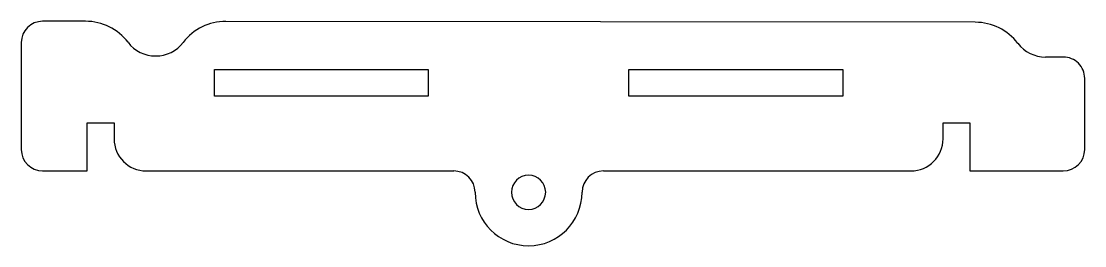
# Model space of a CAD drawing. Header units: millimetres. Extents: x 159.3 to 258.8, y -39 to -18.
import ezdxf

# ---------------------------------------------------------------- set-up
doc = ezdxf.new("R2010")
doc.units = ezdxf.units.MM
doc.layers.get('0').update_dxf_attribs({"linetype": 'CONTINUOUS'})

msp = doc.modelspace()

# ---------------------------------------------------------------- linework, layer by layer
for p, q in [((165.337, -17.997, 0), (161.335, -17.997, 0)), ((248.525, -18.09, 0), (178.462, -18.005, 0)), ((159.335, -19.997, 0), (159.335, -29.998, 0)), ((256.757, -21.345, 0), (255.086, -21.345, 0)), ((258.755, -29.998, 0), (258.757, -23.345, 0)), ((165.511, -31.998, 0), (165.511, -27.498, 0)), ((165.511, -27.498, 0), (168.011, -27.498, 0)), ((168.011, -27.498, 0), (168.011, -28.998, 0)), ((245.511, -28.998, 0), (245.511, -27.498, 0)), ((245.511, -27.498, 0), (248.011, -27.498, 0)), ((248.011, -27.498, 0), (248.011, -31.998, 0)), ((161.335, -31.998, 0), (165.511, -31.998, 0)), ((171.011, -31.998, 0), (199.761, -31.998, 0)), ((213.761, -31.998, 0), (242.511, -31.998, 0)), ((248.011, -31.998, 0), (256.755, -31.998, 0))]:
    msp.add_line(p, q)
for points in [[(177.386, -24.998), (177.386, -22.498), (197.386, -22.498), (197.386, -24.998)], [(216.136, -22.498), (236.136, -22.498), (236.136, -24.998), (216.136, -24.998)]]:
    msp.add_lwpolyline(points, close=True)
at = {"extrusion": (2.07083e-17, -2.90566e-17, -1)}
msp.add_circle((-206.761, -33.998, 0), 1.6, dxfattribs=at)
for centre, radius, start, end in [((161.335, -19.997, 0), 2, 90, 180), ((165.337, -22.997, 0), 5, 37.3052, 90), ((178.456, -23.005, 0), 5, 89.93111, 142.62591), ((171.899, -17.997, 0), 3.25, 217.3052, 322.62591), ((255.086, -18.095, 0), 3.25, 217.25664, 270), ((171.011, -28.998, 0), 3, 180, 270), ((242.511, -28.998, 0), 3, -90, 0), ((161.335, -29.998, 0), 2, 180, 270), ((256.755, -29.998, 0), 2, 270, 359.99009), ((199.761, -33.998, 0), 2, 0, 90), ((213.761, -33.998, 0), 2, 90, 180), ((206.761, -33.998, 0), 5, 180, 360)]:
    msp.add_arc(centre, radius, start, end)
at = {"extrusion": (1.22772e-07, 9.33804e-08, 1)}
msp.add_arc((248.519, -23.09, 0), 5, 37.25664, 89.93111, dxfattribs=at)
at = {"extrusion": (3.85623e-07, -6.66792e-11, 1)}
msp.add_arc((256.757, -23.345, 0), 2, -0.00991, 90, dxfattribs=at)

doc.saveas('drawing.dxf')
